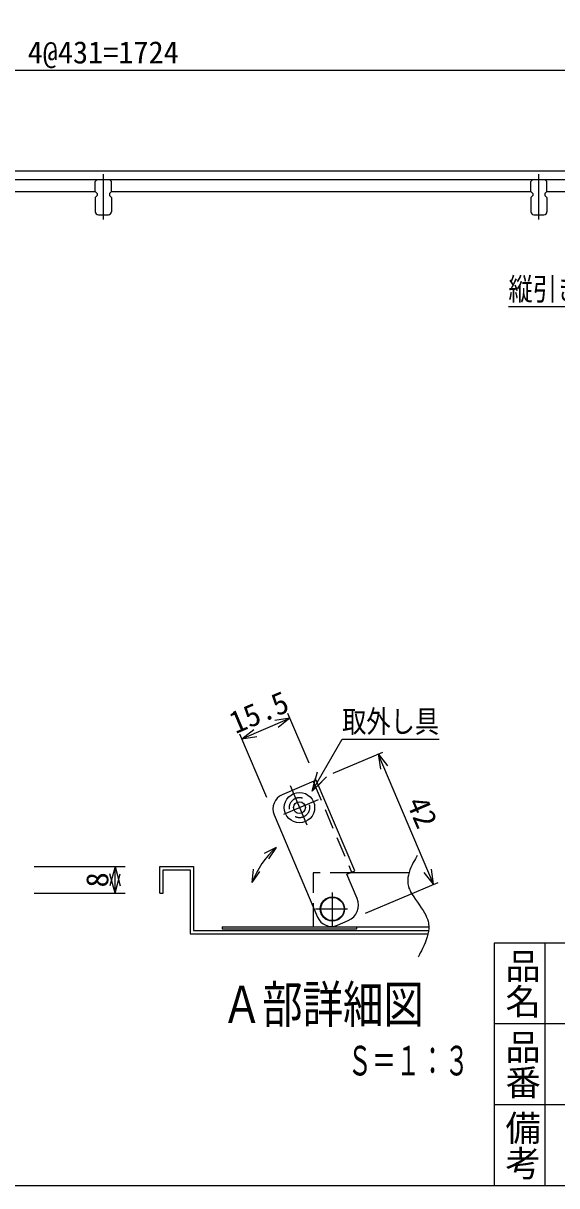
# Model space of a CAD drawing. Units: millimetres, scale not verified, with parts at other scales. Extents: x -1365 to 1365, y -930 to 870.
# Drawn here: x -101 to 427, y -930 to 219 of the extents above; entities that cross this region are included whole.
import ezdxf
from ezdxf.enums import TextEntityAlignment as Align

# ---------------------------------------------------------------- set-up
doc = ezdxf.new("R2010")
doc.units = ezdxf.units.MM
doc.header["$LTSCALE"] = 10
doc.linetypes.add('CHAIN1', pattern=[8, 5, -1, 1, -1])
doc.linetypes.add('DASHED2', pattern=[3, 2, -1])
for name, color, linetype in [('0-0_計極細', 2, 'Continuous'), ('0-1_計細線', 3, 'Continuous'), ('0-5_寸法線', 7, 'Continuous'), ('0-7_枠細線', 5, 'Continuous'), ('0-8_枠中線', 5, 'Continuous'), ('1-2_極細2', 2, 'Continuous'), ('1-3_細線2', 4, 'Continuous'), ('1-5_寸法2', 7, 'Continuous')]:
    doc.layers.add(name, color=color, linetype=linetype)
doc.styles.add('@ＭＳ ゴシック', font='')
doc.styles.add('ＭＳ ゴシック', font='')
doc.styles.get('@ＭＳ ゴシック').set_extended_font_data('@MS Gothic')
doc.styles.get('ＭＳ ゴシック').set_extended_font_data('MS Gothic')

msp = doc.modelspace()

# ---------------------------------------------------------------- linework, layer by layer
at = {"layer": '0-0_計極細', "linetype": 'CHAIN1'}
for p, q in [((-21.89, 25.23), (-21.89, 70.28)), ((409.11, 25.23), (409.11, 70.28))]:
    msp.add_line(p, q, dxfattribs=at)
at = {"layer": '0-1_計細線'}
for p, q in [((-919.89, 65.02), (796.11, 65.02)), ((-27.89, 65.01), (-29.89, 63.01)), ((-29.89, 53.01), (-29.89, 63.01)), ((-27.89, 65.01), (-15.89, 65.01)), ((-13.89, 63.01), (-15.89, 65.01)), ((-13.89, 53.01), (-13.89, 63.01)), ((403.11, 65.01), (401.11, 63.01)), ((401.11, 53.01), (401.11, 63.01)), ((403.11, 65.01), (415.11, 65.01)), ((417.11, 63.01), (415.11, 65.01)), ((417.11, 53.01), (417.11, 63.01)), ((-444.89, 53.02), (-29.89, 53.02)), ((-29.89, 53.01), (-27.89, 51.01)), ((-27.89, 49.01), (-29.89, 47.01)), ((-29.89, 47.01), (-29.89, 33.01)), ((-27.89, 51.01), (-27.89, 49.01)), ((-13.89, 53.01), (-15.89, 51.01)), ((-15.89, 51.01), (-15.89, 49.01)), ((-15.89, 49.01), (-13.89, 47.01)), ((-13.89, 53.02), (401.11, 53.02)), ((-13.89, 47.01), (-13.89, 33.01)), ((401.11, 53.01), (403.11, 51.01)), ((403.11, 49.01), (401.11, 47.01)), ((401.11, 47.01), (401.11, 33.01)), ((403.11, 51.01), (403.11, 49.01)), ((417.11, 53.01), (415.11, 51.01)), ((415.11, 51.01), (415.11, 49.01)), ((415.11, 49.01), (417.11, 47.01)), ((417.11, 53.02), (796.11, 53.02)), ((417.11, 47.01), (417.11, 33.01)), ((-26.89, 30.01), (-16.89, 30.01)), ((404.11, 30.01), (414.11, 30.01))]:
    msp.add_line(p, q, dxfattribs=at)
msp.add_lwpolyline([(875.11, 73.02), (866.11, 73.02), (-918.89, 73.02)], dxfattribs=at)
for centre, start, end in [((-26.89, 33.01), 180, 270), ((-16.89, 33.01), 270, 360), ((404.11, 33.01), 180, 270), ((414.11, 33.01), 270, 360)]:
    msp.add_arc(centre, 3, start, end, dxfattribs=at)
at = {"layer": '0-5_寸法線'}
msp.add_line((-883.89, 173.02), (840.11, 173.02), dxfattribs=at)
msp.add_lwpolyline([(745.34, 41.93), (643.03, -61.08), (379.03, -61.08)], dxfattribs=at)
at = {"layer": '0-7_枠細線'}
for p, q in [((415, -690), (415, -930)), ((885, -770), (365, -770)), ((1005, -850), (365, -850))]:
    msp.add_line(p, q, dxfattribs=at)
at = {"layer": '0-8_枠中線'}
msp.add_lwpolyline([(-1365, -930), (-1365, 870), (1365, 870), (1365, -930)], close=True, dxfattribs=at)
msp.add_lwpolyline([(1365, -690), (365, -690), (365, -930)], dxfattribs=at)
at = {"layer": '1-2_極細2'}
for p, q in [((184.71, -539.92), (188.16, -527.04)), ((184.71, -539.92), (194.13, -530.49)), ((33.93, -614.22), (67.26, -614.22)), ((33.93, -640.88), (33.93, -614.22)), ((37.26, -617.55), (63.93, -617.55)), ((67.26, -614.22), (67.26, -677.55)), ((280.74, -620.55), (222.6, -620.55)), ((67.26, -677.55), (299.22, -677.55)), ((95.55, -673.88), (95.55, -675.88)), ((95.55, -673.88), (185.6, -673.88)), ((95.55, -675.88), (228.89, -675.88)), ((228.89, -675.88), (228.89, -673.88))]:
    msp.add_line(p, q, dxfattribs=at)
at = {"layer": '1-2_極細2', "linetype": 'CHAIN1'}
for p, q in [((162.85, -534.14), (179.37, -573.08)), ((190.58, -548.32), (156.25, -562.89)), ((204.77, -673.03), (204.77, -640.19)), ((187.9, -656.37), (219.83, -656.37))]:
    msp.add_line(p, q, dxfattribs=at)
at = {"layer": '1-2_極細2', "linetype": 'DASHED2'}
for p, q in [((185.73, -530.46), (223.76, -620.06)), ((185.6, -620.55), (185.6, -653.75)), ((222.6, -620.55), (185.6, -620.55))]:
    msp.add_line(p, q, dxfattribs=at)
at = {"layer": '1-2_極細2'}
for points in [[(288.68, -603.42), (288.56, -603.63), (288.2, -604.26), (287.62, -605.3), (286.83, -606.71), (285.87, -608.45), (284.78, -610.49), (283.64, -612.76), (282.51, -615.2), (281.47, -617.75), (280.58, -620.35), (279.91, -622.91), (279.48, -625.37), (279.29, -627.67), (279.31, -629.73), (279.49, -631.51), (279.74, -632.95), (280, -634), (280.18, -634.65), (280.25, -634.87), (280.32, -635.09), (280.54, -635.74), (280.95, -636.8), (281.6, -638.25), (282.52, -640.05), (283.73, -642.15), (285.24, -644.51), (286.99, -647.05), (288.89, -649.72), (290.85, -652.44), (292.75, -655.14), (294.48, -657.75), (295.96, -660.19), (297.15, -662.39), (298.04, -664.29), (298.66, -665.84), (299.05, -666.98), (299.26, -667.67), (299.33, -667.91), (299.39, -668.14)], [(33.93, -640.88), (37.26, -640.88), (37.26, -617.55)], [(63.93, -617.55), (63.93, -680.88), (299.22, -680.88)], [(185.6, -653.75), (185.6, -673.88), (300.14, -673.88)], [(299.39, -668.14), (299.56, -668.84), (299.79, -669.99), (300.01, -671.56), (300.14, -673.51), (300.1, -675.8), (299.85, -678.36), (299.33, -681.12), (298.57, -684.02), (297.59, -686.98), (296.44, -689.9), (295.21, -692.71), (293.98, -695.33), (292.81, -697.69), (291.77, -699.71), (290.92, -701.35), (290.3, -702.55), (289.91, -703.28), (289.78, -703.53)]]:
    msp.add_lwpolyline(points, dxfattribs=at)
at = {"layer": '1-2_極細2', "linetype": 'DASHED2'}
msp.add_circle((172.18, -556.13), 10, dxfattribs=at)
at = {"layer": '1-2_極細2'}
msp.add_circle((204.77, -656.37), 11.5, dxfattribs=at)
at = {"layer": '1-3_細線2'}
for p, q in [((188.8, -529.16), (155.04, -543.49)), ((226.83, -618.76), (188.8, -529.16)), ((147.1, -563.16), (190.08, -664.41)), ((219.16, -622.01), (226.83, -618.76)), ((229.32, -645.95), (219.16, -622.01)), ((209.75, -672.36), (220.49, -667.8))]:
    msp.add_line(p, q, dxfattribs=at)
for centre, radius in [((172.18, -556.13), 15), ((172.18, -556.13), 5.83), ((204.77, -656.37), 12)]:
    msp.add_circle(centre, radius, dxfattribs=at)
for centre, radius, start, end in [((160.91, -557.3), 15, 113, 203), ((213.97, -652.46), 16.67, 293, 23), ((203.89, -658.55), 15, 203, 293)]:
    msp.add_arc(centre, radius, start, end, dxfattribs=at)
at = {"layer": '1-5_寸法2'}
for p, q in [((115.19, -487.98), (162.75, -467.79)), ((162.75, -467.79), (147.89, -469.88)), ((162.75, -467.79), (150.93, -477.03)), ((181.63, -512.28), (160.79, -463.19)), ((115.19, -487.98), (127.01, -478.75)), ((139.93, -546.28), (113.23, -483.38)), ((115.19, -487.98), (130.04, -485.89)), ((205.67, -522), (254.77, -501.16)), ((250.16, -503.11), (259.4, -514.93)), ((250.16, -503.11), (252.25, -517.97)), ((304.87, -631.98), (250.16, -503.11)), ((184.71, -539.92), (189.88, -520.6)), ((184.71, -539.92), (198.85, -525.78)), ((149.04, -595.72), (137.07, -601.59)), ((149.04, -595.72), (141.61, -606.79)), ((-90.4, -614.22), (-0.4, -614.22)), ((-10.4, -614.22), (-15.58, -633.54)), ((-10.4, -614.22), (-5.23, -633.54)), ((-10.4, -640.88), (-10.4, -614.22)), ((125.42, -630.29), (126.53, -617.01)), ((125.42, -630.29), (133.03, -619.34)), ((304.87, -631.98), (295.63, -620.16)), ((304.87, -631.98), (302.78, -617.13)), ((-10.4, -640.88), (-15.58, -621.57)), ((-10.4, -640.88), (-5.23, -621.57)), ((237.36, -660.64), (309.47, -630.03)), ((-90.4, -640.88), (-0.4, -640.88))]:
    msp.add_line(p, q, dxfattribs=at)
msp.add_lwpolyline([(184.71, -539.92), (214.37, -488.54), (310.37, -488.54)], dxfattribs=at)
msp.add_arc((203.89, -658.55), 83.4, 131.11509, 160.19528, dxfattribs=at)

# ---------------------------------------------------------------- texts
at = {"layer": '0-5_寸法線', "style": 'ＭＳ ゴシック'}
msp.add_text('4@431=1724', height=21.99, dxfattribs=at).set_placement((-96.89, 173.02), align=Align.BOTTOM_LEFT)
at = {"layer": '0-5_寸法線', "style": 'ＭＳ ゴシック', "width": 0.8}
msp.add_text('縦引き排水トラップ一式', height=21.99, dxfattribs=at).set_placement((379.03, -61.08), align=Align.BOTTOM_LEFT)
at = {"layer": '0-7_枠細線', "style": '@ＭＳ ゴシック'}
for s, p in [('品名', (372.5, -695)), ('品番', (372.5, -775)), ('備考', (372.5, -855))]:
    msp.add_text(s, height=25.66, rotation=270, dxfattribs=at).set_placement(p, align=Align.BOTTOM_LEFT)
at = {"layer": '0-7_枠細線', "style": 'ＭＳ ゴシック'}
for s, height, width, p in [('Ａ部詳細図', 36.66, 0.8, (95.23, -779.96)), ('Ｓ＝１：３', 29.33, 0.6, (219.84, -829.75))]:
    msp.add_text(s, height=height, dxfattribs=dict(at, width=width)).set_placement(p, align=Align.BOTTOM_LEFT)
at = {"layer": '1-5_寸法2', "style": 'ＭＳ ゴシック'}
for s, rotation, p in [('15.5', 23, (111.35, -489.61)), ('42', 293, (271.65, -553.74)), ('8', 90, (-10.4, -635.05))]:
    msp.add_text(s, height=21.99, rotation=rotation, dxfattribs=at).set_placement(p, align=Align.BOTTOM_LEFT)
at = {"layer": '1-5_寸法2', "style": 'ＭＳ ゴシック', "width": 0.8}
msp.add_text('取外し具', height=21.99, dxfattribs=at).set_placement((214.37, -488.54), align=Align.BOTTOM_LEFT)

doc.saveas('drawing.dxf')
